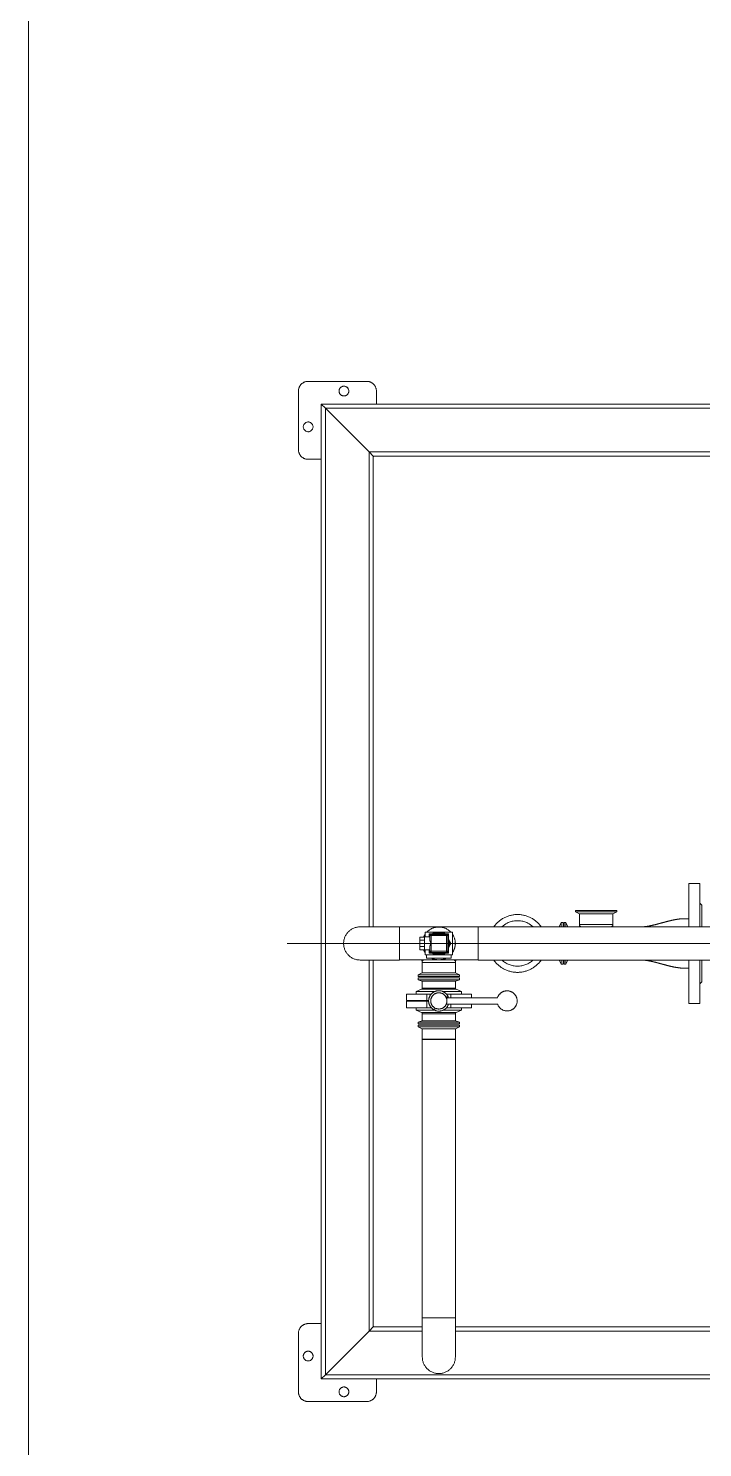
# Model space of a CAD drawing. Extents: x -681219 to -550379, y -242630 to -158199.
# Drawn here: x -649455 to -648418, y -208495 to -206311 of the extents above; entities that cross this region are included whole.
import ezdxf
from ezdxf.lldxf.tags import DXFTag

# ---------------------------------------------------------------- set-up
doc = ezdxf.new("R2010")
doc.units = 0
doc.header["$LTSCALE"] = 1000
doc.linetypes.add('CENTER', pattern=[50.8, 31.75, -6.35, 6.35, -6.35])
doc.linetypes.add('DASHED2', pattern=[9.525, 6.35, -3.175])
doc.layers.get('0').update_dxf_attribs({"linetype": 'CONTINUOUS'})
for name, color, linetype, lineweight in [('famsun', 7, 'CONTINUOUS', 0), ('future', 4, 'DASHED2', 0), ('轴网_轴线', 1, 'CENTER2', 0)]:
    doc.layers.add(name, color=color, linetype=linetype, lineweight=lineweight)
tags = doc.linetypes.add('CENTER2', pattern=[28.575, 19.05, -3.175, 3.175, -3.175]).pattern_tags.tags
tags[10:11] = [DXFTag(74, 4), DXFTag(75, 0), DXFTag(340, '0'), DXFTag(46, 0.0), DXFTag(50, 0.0), DXFTag(44, 0.0), DXFTag(45, 0.0)]
tags[8:9] = [DXFTag(74, 4), DXFTag(75, 0), DXFTag(340, '0'), DXFTag(46, 0.0), DXFTag(50, 0.0), DXFTag(44, 0.0), DXFTag(45, 0.0)]
tags[6:7] = [DXFTag(74, 4), DXFTag(75, 0), DXFTag(340, '0'), DXFTag(46, 0.0), DXFTag(50, 0.0), DXFTag(44, 0.0), DXFTag(45, 0.0)]
tags[4:5] = [DXFTag(74, 4), DXFTag(75, 0), DXFTag(340, '0'), DXFTag(46, 0.0), DXFTag(50, 0.0), DXFTag(44, 0.0), DXFTag(45, 0.0)]

# ---------------------------------------------------------------- blocks, each defined once
blk = doc.blocks.new('轴网FB0EDE194AE0F5E0')
at = {"layer": '轴网_轴线'}
blk.add_line((25500, -1200), (25500, 23700), dxfattribs=at)
blk = doc.blocks.new('Meat tank 1000l-V')
for p, q in [((1470, 865), (1380, 865)), ((1450, 830), (-900, 830)), ((1365, 850), (1365, 830)), ((1443.6, 823.6), (1450, 830)), ((1450, 830), (1443.6, 823.6)), ((1450, -670), (1450, 830)), ((1485, 760), (1485, 850)), ((1443.6, 823.6), (-893.6, 823.6)), ((1376.4, 756.4), (1443.6, 823.6)), ((1443.6, -663.6), (1443.6, 823.6)), ((1376.4, 756.4), (-826.4, 756.4)), ((1370, 750), (450, 750)), ((1370, 750), (1376.4, 756.4)), ((1376.4, 756.4), (1370, 750)), ((1370, 25.5), (1370, 750)), ((1376.4, 25.5), (1376.4, 756.4)), ((1450, 745), (1470, 745)), ((884.5, 92.5), (867.5, 92.5)), ((867.5, 92.5), (867.5, 25.5)), ((884.5, 92.5), (884.5, 25.5)), ((867.5, 62), (864.5, 59)), ((864.5, 59), (864.5, 25.5)), ((995, 50.9), (995, 48.4)), ((995, 50.9), (1051.9, 50.9)), ((995, 48.4), (1001.6, 45.4)), ((995, 48.4), (1051.9, 48.4)), ((1001.6, 45.4), (1001.6, 29.4)), ((1001.6, 45.4), (1046.8, 45.4)), ((1046.8, 45.4), (1052.4, 45.4)), ((1051.9, 50.9), (1059, 50.9)), ((1051.9, 48.4), (1059, 48.4)), ((1052.4, 45.4), (1059, 48.4)), ((1052.4, 29.4), (1052.4, 45.4)), ((1059, 48.4), (1059, 50.9)), ((1208.5, 25.5), (842, 25.5)), ((1001.6, 29.4), (1001.6, 27.4)), ((1001.6, 29.4), (1046.8, 29.4)), ((1001.6, 29.4), (1052.4, 29.4)), ((1001.6, 27.4), (1003.4, 25.5)), ((1046.8, 29.4), (1052.4, 29.4)), ((1050.6, 25.5), (1052.4, 27.4)), ((1052.4, 27.4), (1052.4, 29.4)), ((1073.5, 32), (1070.5, 25.5)), ((1076, 32), (1073.5, 32)), ((1073.5, 32), (1073.5, 25.5)), ((1076, 32), (1076, 25.5)), ((1081, 32), (1078, 32)), ((1078, 32), (1078, 25.5)), ((1084, 25.5), (1081, 32)), ((1081, 32), (1081, 25.5)), ((1208.5, -25.5), (1208.5, 25.5)), ((1329.5, 25.4), (1208.5, 25.4)), ((1390, 25.5), (1329.5, 25.5)), ((1329.5, 0), (1329.5, 25.5)), ((1290, 17.5), (1248, 17.5)), ((1248, 17.5), (1248, -17.5)), ((1254, 6), (1253.1, 4.5)), ((1254, 15), (1254, -15)), ((1284, 15), (1254, 15)), ((1255, -12), (1255, 12)), ((1255, 12), (1257, 12)), ((1257, 14), (1281, 14)), ((1257, 14), (1257, 12)), ((1257, 12), (1257, -12)), ((1281, 12), (1257, 12)), ((1259.8, 16), (1259.2, 15)), ((1273, 16), (1265, 16)), ((1278.8, 15), (1278.2, 16)), ((1281, 14), (1281, 12)), ((1281, 12), (1283, 12)), ((1281, 0), (1281, 12)), ((1283, 12), (1283, 6)), ((1291.3, 10), (1283, 10)), ((1284, 10), (1284, 15)), ((1290, 10), (1290, 17.5)), ((1291.3, -10), (1291.3, 10)), ((1298.3, 9.8), (1291.3, 9.8)), ((1298.3, 4.9), (1291.3, 4.9)), ((1298.3, 9.8), (1298.3, 4.9)), ((1298.3, 4.9), (1298.3, -4.9)), ((1248, -17.5), (1290, -17.5)), ((1250, -22.5), (1250, -17.5)), ((1253.1, -4.5), (1254, -6)), ((1254, -15), (1284, -15)), ((1255, -12), (1257, -12)), ((1257, -12), (1281, -12)), ((1257, -12), (1257, -14)), ((1281, -14), (1257, -14)), ((1259.2, -15), (1259.8, -16)), ((1265, -16), (1273, -16)), ((1278.2, -16), (1278.8, -15)), ((1281, -12), (1281, 0)), ((1281, -12), (1281, -14)), ((1281, -12), (1283, -12)), ((1283, -6), (1283, -12)), ((1283, -10), (1291.3, -10)), ((1284, -15), (1284, -10)), ((1288, -22.5), (1288, -17.5)), ((1290, -17.5), (1290, -10)), ((1298.3, -4.9), (1291.3, -4.9)), ((1298.3, -9.8), (1291.3, -9.8)), ((1298.3, -4.9), (1298.3, -9.8)), ((1329.5, -25.5), (1329.5, 0)), ((842, -25.5), (1208.5, -25.5)), ((864.5, -25.5), (864.5, -41.7)), ((864.5, -41.7), (864.5, -59)), ((867.5, -25.5), (867.5, -65.4)), ((884.5, -25.5), (884.5, -65.4)), ((1070.5, -25.5), (1073.5, -32)), ((1073.5, -25.5), (1073.5, -32)), ((1073.5, -32), (1076, -32)), ((1076, -25.5), (1076, -32)), ((1078, -25.5), (1078, -32)), ((1078, -32), (1081, -32)), ((1081, -32), (1084, -25.5)), ((1081, -25.5), (1081, -32)), ((1208.5, -25.4), (1329.5, -25.4)), ((1245.5, -25.4), (1243.6, -27.4)), ((1243.6, -27.4), (1243.6, -29.4)), ((1243.6, -29.4), (1243.6, -45.4)), ((1291.6, -29.4), (1243.6, -29.4)), ((1294.4, -29.4), (1243.6, -29.4)), ((1288, -22.5), (1250, -22.5)), ((1294.4, -29.4), (1291.6, -29.4)), ((1292.5, -25.4), (1294.4, -27.4)), ((1294.4, -29.4), (1294.4, -27.4)), ((1294.4, -45.4), (1294.4, -29.4)), ((1329.5, -25.5), (1390, -25.5)), ((1370, -590), (1370, -25.5)), ((1376.4, -596.4), (1376.4, -25.5)), ((864.5, -59), (867.5, -62)), ((867.5, -65.4), (867.5, -92.5)), ((884.5, -65.4), (884.5, -92.5)), ((1243.6, -45.4), (1237, -48.4)), ((1237, -48.4), (1237, -50.9)), ((1297.5, -48.4), (1237, -48.4)), ((1297.5, -50.9), (1237, -50.9)), ((1237, -52.9), (1237, -55.9)), ((1301, -52.9), (1237, -52.9)), ((1237, -55.9), (1243.6, -57.9)), ((1301, -55.9), (1237, -55.9)), ((1291.6, -45.4), (1243.6, -45.4)), ((1243.6, -57.9), (1243.6, -68.6)), ((1294.4, -57.9), (1243.6, -57.9)), ((1294.4, -45.4), (1291.6, -45.4)), ((1301, -48.4), (1294.4, -45.4)), ((1294.4, -57.9), (1301, -55.9)), ((1294.4, -68.6), (1294.4, -57.9)), ((1301, -48.4), (1297.5, -48.4)), ((1301, -50.9), (1297.5, -50.9)), ((1301, -50.9), (1301, -48.4)), ((1301, -55.9), (1301, -52.9)), ((1257.5, -83.6), (1178.7, -83.6)), ((1219, -77.9), (1219, -83.6)), ((1250.6, -77.9), (1219, -77.9)), ((1242.4, -70.4), (1234, -73.9)), ((1234, -73.9), (1234, -77.9)), ((1263, -73.9), (1234, -73.9)), ((1295.6, -70.4), (1242.4, -70.4)), ((1243.6, -68.6), (1294.4, -68.6)), ((1250.6, -83.6), (1250.6, -77.9)), ((1250.6, -77.9), (1257.3, -77.9)), ((1254.5, -82.4), (1254.1, -83.6)), ((1258, -82.4), (1254.5, -82.4)), ((1304, -73.9), (1275, -73.9)), ((1277.1, -75), (1277.1, -75)), ((1280.7, -77.9), (1287.4, -77.9)), ((1282.2, -79.8), (1282.2, -79.8)), ((1287.4, -77.9), (1287.4, -87.9)), ((1319, -77.9), (1287.4, -77.9)), ((1304, -73.9), (1295.6, -70.4)), ((1304, -77.9), (1304, -73.9)), ((1319, -87.9), (1319, -77.9)), ((867.5, -92.5), (884.5, -92.5)), ((1178.7, -93.3), (1257.5, -93.3)), ((1219, -93.3), (1219, -98.9)), ((1219, -98.9), (1250.6, -98.9)), ((1234, -98.9), (1234, -102.9)), ((1234, -102.9), (1242.4, -106.4)), ((1234, -102.9), (1263, -102.9)), ((1242.4, -106.4), (1295.6, -106.4)), ((1243.6, -108.2), (1243.6, -118.9)), ((1294.4, -108.2), (1243.6, -108.2)), ((1250.6, -98.9), (1250.6, -93.3)), ((1257.3, -98.9), (1250.6, -98.9)), ((1275, -102.9), (1275, -99.4)), ((1275, -102.9), (1304, -102.9)), ((1287.4, -98.9), (1280.7, -98.9)), ((1284.4, -91.6), (1284.4, -91.6)), ((1284.7, -87.9), (1287.4, -87.9)), ((1287.4, -88.9), (1284.7, -88.9)), ((1287.4, -87.9), (1319, -87.9)), ((1287.4, -88.9), (1287.4, -98.9)), ((1319, -88.9), (1287.4, -88.9)), ((1287.4, -98.9), (1319, -98.9)), ((1294.4, -118.9), (1294.4, -108.2)), ((1295.6, -106.4), (1304, -102.9)), ((1301.5, -88.9), (1301.5, -87.9)), ((1304, -102.9), (1304, -98.9)), ((1319, -98.9), (1319, -88.9)), ((1243.6, -118.9), (1237, -120.9)), ((1237, -120.9), (1237, -123.9)), ((1237, -120.9), (1301, -120.9)), ((1237, -123.9), (1301, -123.9)), ((1237, -125.9), (1237, -128.4)), ((1237, -125.9), (1297.4, -125.9)), ((1237, -128.4), (1243.6, -131.4)), ((1237, -128.4), (1297.4, -128.4)), ((1243.6, -118.9), (1294.4, -118.9)), ((1301, -120.9), (1294.4, -118.9)), ((1294.4, -131.4), (1301, -128.4)), ((1297.4, -125.9), (1301, -125.9)), ((1297.4, -128.4), (1301, -128.4)), ((1301, -123.9), (1301, -120.9)), ((1301, -128.4), (1301, -125.9)), ((1243.5, -148), (1243.5, -576)), ((1294.5, -148), (1243.5, -148)), ((1243.6, -131.4), (1243.6, -147.4)), ((1243.6, -131.4), (1291.5, -131.4)), ((1243.6, -147.4), (1291.5, -147.4)), ((1291.5, -131.4), (1294.4, -131.4)), ((1291.5, -147.4), (1294.4, -147.4)), ((1294.4, -147.4), (1294.4, -131.4)), ((1294.5, -576), (1294.5, -148)), ((1294.5, -576), (1243.5, -576)), ((1243.6, -576), (1243.6, -636.5)), ((1294.4, -636.5), (1294.4, -576)), ((1470, -585), (1450, -585)), ((282.7, -596.4), (1243.6, -596.4)), ((450, -590), (1243.6, -590)), ((1294.4, -590), (1370, -590)), ((1294.4, -596.4), (1376.4, -596.4)), ((1370, -590), (1376.4, -596.4)), ((1376.4, -596.4), (1370, -590)), ((1376.4, -596.4), (1443.6, -663.6)), ((1485, -690), (1485, -600)), ((12.5, -663.6), (1443.6, -663.6)), ((23, -670), (1450, -670)), ((1365, -670), (1365, -690)), ((1443.6, -663.6), (1450, -670)), ((1450, -670), (1443.6, -663.6)), ((1380, -705), (1470, -705))]:
    blk.add_line(p, q)
at = {"color": 8, "linetype": 'CENTER'}
blk.add_line((-973.5, 0), (1502.4, 0), dxfattribs=at)
at = {"flags": 128}
for points in [[(1368.8, 750), (1369.4, 749.4), (1370, 748.8)], [(1370, -588.8), (1369.4, -589.4), (1368.8, -590)]]:
    blk.add_lwpolyline(points, dxfattribs=at)
for centre, radius in [((1415, 850), 7.5), ((1470, 795), 7.5), ((1269, -88.4), 12.5), ((1470, -635), 7.5), ((1415, -690), 7.5)]:
    blk.add_circle(centre, radius)
for centre, radius, start, end in [((1380, 850), 15, 90, 180), ((1470, 850), 15, 0, 90), ((1470, 760), 15, 270, 0), ((1148, 0), 44.5, 90, 145.1949), ((1148, 0), 44.5, 34.962, 90), ((999.6, 27.4), 2, 288.1949, 358.7908), ((1054.4, 27.4), 2, 181.1489, 251.8051), ((1148, 0), 35, 46.7668, 133.2332), ((1269, 0), 25.4, 43.5491, 136.4509), ((1269, 0), 25.3, 43.8736, 136.1264), ((1390, 0), 25.5, 270, 90), ((1269, 0), 25.4, 145.7685, 214.2315), ((1269, 0), 25.3, 146.272, 180), ((1269, 0), 16.5, 164.1411, 195.8589), ((1257, 12), 2, 90, 180), ((1269, 0), 16.5, 104.1411, 114.62), ((1269, 0), 16.5, 65.38, 75.8589), ((1281, 12), 2, 0, 90), ((1269, 0), 25.4, 22.7316, 34.2315), ((1269, 0), 25.3, 22.8743, 33.728), ((1269, 0), 25.2, 180, 213.728), ((1257, -12), 2, 180, 270), ((1269, 0), 16.5, 245.38, 255.8589), ((1269, 0), 16.5, 284.1411, 294.62), ((1281, -12), 2, 270, 0), ((1269, 0), 25.3, 326.272, 337.1257), ((1269, 0), 25.4, 325.7685, 337.2684), ((1148, 0), 44.5, 214.8051, 325.038), ((1148, 0), 35, 226.7668, 270), ((1148, 0), 35, 270, 313.2332), ((1241.6, -27.4), 2, 1.1489, 88.7908), ((1269, 0), 25.4, 242.3534, 297.6466), ((1269, 0), 25.2, 243.0104, 296.9896), ((1296.4, -27.4), 2, 91.1489, 178.7908), ((1164, -88.4), 15.5, 90, 341.7657), ((1164, -88.4), 15.5, 18.2343, 90), ((1241.6, -68.6), 2, 292.6199, 0), ((1269, -88.4), 15.7, 292.4679, 157.5321), ((1269, -88.4), 12.5, 298.6854, 151.3146), ((1296.4, -68.6), 2, 180, 247.3801), ((1241.6, -108.2), 2, 0, 67.3801), ((1269, -88.4), 15.7, 197.994, 292.4679), ((1296.4, -108.2), 2, 112.6199, 180), ((1470, -600), 15, 0, 90), ((1269, -636.5), 25.4, 180, 0), ((1380, -690), 15, 180, 270), ((1470, -690), 15, 270, 0)]:
    blk.add_arc(centre, radius, start, end)
for points, knots in [([(957.6, 25.5), (956, 25.6), (952.4, 25.7), (946.9, 26.6), (941.1, 27.7), (935.7, 29), (930.9, 30.3), (926.9, 31.4), (923.4, 32.3), (919.9, 33.3), (915.9, 34.3), (911.1, 35.5), (905.5, 36.7), (899.1, 37.7), (892.1, 38.2), (887.1, 38.1), (884.5, 38.1)], [0, 0, 0, 0, 0.060784, 0.1452743, 0.2253101, 0.3005646, 0.3693101, 0.4261196, 0.4695542, 0.5146254, 0.5702855, 0.6373655, 0.7149978, 0.8016206, 0.8969369, 1, 1, 1, 1]), ([(1253.1, 4.5), (1252.7, 3.7), (1251.8, 2.2), (1250.9, 0.7), (1250.5, 0)], [0, 0, 0, 0, 0.5148876, 1, 1, 1, 1]), ([(1265, 16), (1264.8, 16), (1263, 16), (1261.3, 16), (1259.8, 16)], [0, 0, 0, 0, 0.07348, 1, 1, 1, 1]), ([(1278.2, 16), (1278, 16), (1276.3, 16), (1274.5, 16), (1273, 16)], [0, 0, 0, 0, 0.16814, 1, 1, 1, 1]), ([(1281, 0), (1281, 0), (1281.3, 0.6), (1281.8, 1.8), (1282.5, 3.6), (1282.9, 5), (1283, 5.7), (1283, 6)], [0, 0, 0, 0, 0.002952, 0.290703, 0.587436, 0.863901, 1, 1, 1, 1]), ([(1250.5, 0), (1251.3, -1.4), (1252.2, -2.8), (1253.1, -4.4), (1253.1, -4.5)], [0, 0, 0, 0, 0.933426, 1, 1, 1, 1]), ([(1259.8, -16), (1260, -16), (1261.7, -16), (1263.5, -16), (1265, -16)], [0, 0, 0, 0, 0.16814, 1, 1, 1, 1]), ([(1273, -16), (1273.2, -16), (1275, -16), (1276.7, -16), (1278.2, -16)], [0, 0, 0, 0, 0.07348, 1, 1, 1, 1]), ([(1283, -6), (1283, -5.7), (1282.9, -4.6), (1282.2, -2.6), (1281.4, -0.9), (1281, 0), (1281, 0)], [0, 0, 0, 0, 0.171654, 0.56414, 0.997044, 1, 1, 1, 1]), ([(884.5, -38.1), (886.8, -38.1), (891.3, -38.2), (897.9, -37.8), (904.1, -36.9), (909.9, -35.8), (915.3, -34.5), (920.1, -33.2), (924.1, -32.1), (927.6, -31.2), (931.1, -30.2), (935.1, -29.2), (939.9, -28), (945.5, -26.8), (951.4, -25.8), (955.4, -25.6), (957.3, -25.5)], [0, 0, 0, 0, 0.091517, 0.180154, 0.264913, 0.345202, 0.420695, 0.489658, 0.546648, 0.590221, 0.635435, 0.691272, 0.758564, 0.836443, 0.923341, 1, 1, 1, 1])]:
    blk.add_open_spline(points, degree=3, knots=knots)

msp = doc.modelspace()

# ---------------------------------------------------------------- block references
at = {"layer": 'famsun', "xscale": -1}
msp.add_blockref('轴网FB0EDE194AE0F5E0', (-623955.4609, -226916.6983), dxfattribs=at)
at = {"layer": 'future', "xscale": -1}
msp.add_blockref('Meat tank 1000l-V', (-647555.0816, -207719.4401), dxfattribs=at)

doc.saveas('drawing.dxf')
